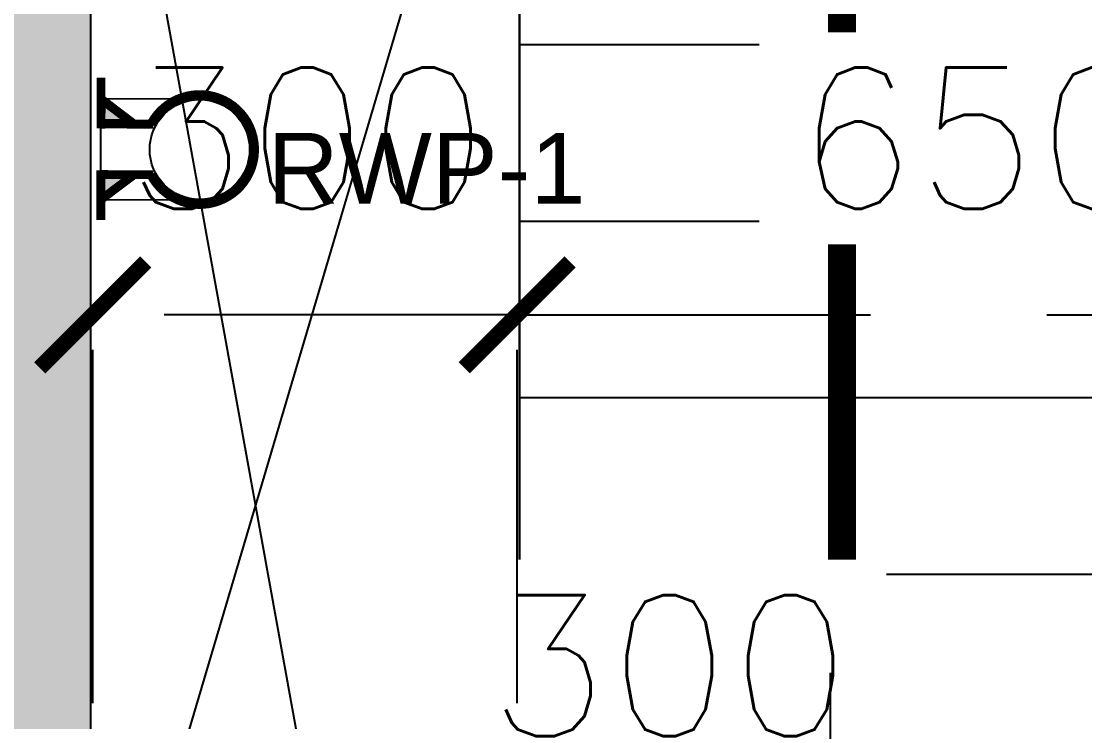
# Model space of a CAD drawing. Header units: millimetres. Extents: x 1135099 to 1230264, y -5736945 to -5695799.
# Drawn here: x 1185131 to 1185884, y -5718343 to -5717847 of the extents above; entities that cross this region are included whole.
import ezdxf

# ---------------------------------------------------------------- set-up
doc = ezdxf.new("R2010")
doc.units = ezdxf.units.MM
doc.header["$LTSCALE"] = 1000
doc.header["$MEASUREMENT"] = 0
for name, pattern in [('3BHK-A$0$PHANTOM2', [1.25, 0.625, -0.125, 0.125, -0.125, 0.125, -0.125]), ('AUDIT_D_120904163729-0', [0]), ('T8(T9 IS SIMILAR) - DIMENSION & TEXTING$0$HIDDEN', [0.375, 0.25, -0.125]), ('T8(T9 IS SIMILAR) - DIMENSION & TEXTING$0$T8 - TYPICAL FLOOR CORE$0$( Hidden )', [0.375, 0.25, -0.125]), ('T8(T9 IS SIMILAR) - DIMENSION & TEXTING$1$AUDIT_D_120904163729-0', [0]), ('T8(T9 IS SIMILAR)$0$$0$HIDDEN', [0.375, 0.25, -0.125])]:
    doc.linetypes.add(name, pattern=pattern)
doc.layers.get('0').update_dxf_attribs({"linetype": 'AUDIT_D_120904163729-0'})
doc.layers.add('3BHK-A$0$A-AC DRAIN PIPE', color=94, linetype='Continuous', lineweight=18)
doc.layers.add('T8(T9 IS SIMILAR)$0$D&W', color=8, linetype='Continuous', lineweight=25)
for name, color, linetype in [('3BHK-A$0$CUT-OUT', 49, 'Continuous'), ('3BHK-A$0$ELE 1', 1, 'Continuous'), ('T8(T9 IS SIMILAR) - DIMENSION & TEXTING$0$A-DIMENSIONS', 2, 'T8(T9 IS SIMILAR) - DIMENSION & TEXTING$0$HIDDEN'), ('T8(T9 IS SIMILAR) - DIMENSION & TEXTING$0$A-PLUMBING', 7, 'T8(T9 IS SIMILAR) - DIMENSION & TEXTING$1$AUDIT_D_120904163729-0'), ('T8(T9 IS SIMILAR) - DIMENSION & TEXTING$0$RAILING', 35, 'Continuous'), ('T8(T9 IS SIMILAR) - DIMENSION & TEXTING$0$U-TI-EXT-PIPE', 7, 'Continuous'), ('T8(T9 IS SIMILAR) - DIMENSION & TEXTING$0$U-TI-EXT-SUP', 7, 'Continuous'), ('T8(T9 IS SIMILAR) - DIMENSION & TEXTING$0$U-TI-TEXT', 7, 'Continuous'), ('T8(T9 IS SIMILAR)$0$S-BEAM', 20, 'T8(T9 IS SIMILAR)$0$$0$HIDDEN'), ('T8_REFUGE COLUMNS$1$A-RCC COLS', 3, 'Continuous'), ('T8_TYPICAL COLUMNS$0$A-RCC COLS', 3, 'Continuous')]:
    doc.layers.add(name, color=color, linetype=linetype)
doc.layers.add('T8_REFUGE COLUMNS$1$COL-HATCH', color=7, linetype='Continuous', lineweight=25, true_color=0xa3a3a3)
doc.styles.add('T8(T9 IS SIMILAR) - DIMENSION & TEXTING$0$arial', font='sanss___.ttf')
doc.styles.add('T8(T9 IS SIMILAR) - DIMENSION & TEXTING$0$Romans 1', font='romans.shx', dxfattribs={"height": 100})
doc.dimstyles.new('T8(T9 IS SIMILAR) - DIMENSION & TEXTING$0$ALPINE S', dxfattribs={"dimscale": 0, "dimtxt": 100, "dimasz": 75, "dimexe": 0, "dimexo": 0, "dimgap": 75, "dimtad": 1, "dimdec": 0, "dimzin": 0, "dimdsep": 46, "dimtxsty": 'T8(T9 IS SIMILAR) - DIMENSION & TEXTING$0$Romans 1', "dimblk": 'T8(T9 IS SIMILAR) - DIMENSION & TEXTING$0$_ArchTick', "dimcen": 0.09, "dimclrd": 256, "dimclre": 256, "dimclrt": 7, "dimadec": 0, "dimazin": 0, "dimtfac": 1, "dimtdec": 0, "dimtofl": 0, "dimtmove": 1, "dimatfit": 0, "dimldrblk": 'T8(T9 IS SIMILAR) - DIMENSION & TEXTING$0$_Open90', "dimfxl": 1, "dimtolj": 1, "dimtzin": 0, "dimarcsym": 0})

# ---------------------------------------------------------------- blocks, each defined once
blk = doc.blocks.new('T8(T9 IS SIMILAR) - DIMENSION & TEXTING$0$_ArchTick')
at = {"color": 0, "linetype": 'ByBlock', "const_width": 0.15}
blk.add_lwpolyline([(-0.5, -0.5), (0.5, 0.5)], dxfattribs=at)
blk = doc.blocks.new('*D380')
at = {"layer": 'T8(T9 IS SIMILAR) - DIMENSION & TEXTING$0$A-DIMENSIONS', "linetype": 'T8(T9 IS SIMILAR) - DIMENSION & TEXTING$0$HIDDEN', "lineweight": -2, "transparency": 16777216}
for p, q in [((1185182.07, -5718329.98), (1185182.07, -5718055.18)), ((1185482.51, -5718329.98), (1185482.51, -5718055.18))]:
    blk.add_line(p, q, dxfattribs=at)
at = {"layer": 'T8(T9 IS SIMILAR) - DIMENSION & TEXTING$0$A-DIMENSIONS', "lineweight": -2, "transparency": 16777216}
blk.add_line((1185482.51, -5718055.18), (1185182.07, -5718055.18), dxfattribs=at)
at = {"layer": 'T8(T9 IS SIMILAR) - DIMENSION & TEXTING$0$A-DIMENSIONS', "linetype": 'ByBlock', "lineweight": -2, "transparency": 16777216, "xscale": 75, "yscale": 75, "zscale": 75, "rotation": 180}
blk.add_blockref('T8(T9 IS SIMILAR) - DIMENSION & TEXTING$0$_ArchTick', (1185182.07, -5718055.18), dxfattribs=at)
at = {"layer": 'T8(T9 IS SIMILAR) - DIMENSION & TEXTING$0$A-DIMENSIONS', "linetype": 'ByBlock', "lineweight": -2, "transparency": 16777216, "xscale": 75, "yscale": 75, "zscale": 75}
blk.add_blockref('T8(T9 IS SIMILAR) - DIMENSION & TEXTING$0$_ArchTick', (1185482.51, -5718055.18), dxfattribs=at)
at = {"layer": 'T8(T9 IS SIMILAR) - DIMENSION & TEXTING$0$A-DIMENSIONS', "color": 7, "linetype": 'ByBlock', "transparency": 16777216, "insert": (1185333.79, -5717930.18), "char_height": 100, "attachment_point": 5, "style": 'T8(T9 IS SIMILAR) - DIMENSION & TEXTING$0$Romans 1'}
blk.add_mtext('\\A1;300', dxfattribs=at)
blk = doc.blocks.new('T8(T9 IS SIMILAR) - DIMENSION & TEXTING$0$_Open90')
at = {"color": 0, "linetype": 'ByBlock', "lineweight": -2}
for p, q in [((-0.5, 0.5), (0, 0)), ((0, 0), (-1, 0)), ((0, 0), (-0.5, -0.5))]:
    blk.add_line(p, q, dxfattribs=at)
blk = doc.blocks.new('*D381')
at = {"layer": 'T8(T9 IS SIMILAR) - DIMENSION & TEXTING$0$A-DIMENSIONS', "linetype": 'T8(T9 IS SIMILAR) - DIMENSION & TEXTING$0$HIDDEN', "lineweight": -2, "transparency": 16777216}
for p, q in [((1185795.9, -5717558.66), (1185703.96, -5717558.66)), ((1185810.89, -5719533.69), (1185703.96, -5719533.69))]:
    blk.add_line(p, q, dxfattribs=at)
at = {"layer": 'T8(T9 IS SIMILAR) - DIMENSION & TEXTING$0$A-DIMENSIONS', "lineweight": -2, "transparency": 16777216}
blk.add_line((1185703.96, -5717558.66), (1185703.96, -5719533.69), dxfattribs=at)
at = {"layer": 'T8(T9 IS SIMILAR) - DIMENSION & TEXTING$0$A-DIMENSIONS', "linetype": 'ByBlock', "lineweight": -2, "transparency": 16777216, "xscale": 75, "yscale": 75, "zscale": 75}
for p, rotation in [((1185703.96, -5717558.66), 90), ((1185703.96, -5719533.69), 270)]:
    blk.add_blockref('T8(T9 IS SIMILAR) - DIMENSION & TEXTING$0$_ArchTick', p, dxfattribs=dict(at, rotation=rotation))
at = {"layer": 'T8(T9 IS SIMILAR) - DIMENSION & TEXTING$0$A-DIMENSIONS', "color": 7, "linetype": 'ByBlock', "transparency": 16777216, "insert": (1185578.96, -5718546.18), "char_height": 100, "attachment_point": 5, "rotation": 90, "style": 'T8(T9 IS SIMILAR) - DIMENSION & TEXTING$0$Romans 1'}
blk.add_mtext('\\A1;1975', dxfattribs=at)
blk = doc.blocks.new('*U192')
at = {"layer": 'T8(T9 IS SIMILAR) - DIMENSION & TEXTING$0$RAILING', "color": 8, "linetype": 'Continuous'}
for points in [[(0.675, 0.4), (0.857, 0.882), (0.311, 0.159)], [(0.675, 0.4), (0.857, 0.159), (0.857, 0.882)], [(0.675, 0.4), (0.311, 0.159), (0.857, 0.159)]]:
    blk.add_solid(points, dxfattribs=at)
blk = doc.blocks.new('*U193')
at = {"layer": 'T8(T9 IS SIMILAR) - DIMENSION & TEXTING$0$RAILING', "color": 8, "linetype": 'Continuous', "extrusion": (0, 0, -1)}
for points in [[(-3.339, 0.4), (-3.157, 0.882), (-3.703, 0.159)], [(-3.339, 0.4), (-3.157, 0.159), (-3.157, 0.882)], [(-3.339, 0.4), (-3.703, 0.159), (-3.157, 0.159)]]:
    blk.add_solid(points, dxfattribs=at)
blk = doc.blocks.new('T8(T9 IS SIMILAR) - DIMENSION & TEXTING$0$SUP')
at = {"layer": 'T8(T9 IS SIMILAR) - DIMENSION & TEXTING$0$U-TI-EXT-SUP', "color": 1, "ltscale": 5}
for p, q in [((13177.168, -14122.156), (13177.168, -14125.488)), ((13180.612, -14122.156), (13180.612, -14125.488))]:
    blk.add_line(p, q, dxfattribs=at)
at = {"layer": 'T8(T9 IS SIMILAR) - DIMENSION & TEXTING$0$U-TI-EXT-SUP', "color": 8}
for p, q in [((13177.43, -14125.363), (13177.904, -14124.736)), ((13177.9, -14124.729), (13177.9, -14125.363)), ((13177.9, -14125.363), (13177.43, -14125.363))]:
    blk.add_line(p, q, dxfattribs=at)
at = {"layer": 'T8(T9 IS SIMILAR) - DIMENSION & TEXTING$0$U-TI-EXT-SUP', "color": 7}
blk.add_line((13179.751, -14125.488), (13178.029, -14125.488), dxfattribs=at)
at = {"layer": 'T8(T9 IS SIMILAR) - DIMENSION & TEXTING$0$U-TI-EXT-SUP', "color": 7, "const_width": 0.3}
blk.add_lwpolyline([(13178.031, -14123.789, -4.115665), (13179.751, -14123.789, 0)], format="xyb", dxfattribs=at)
for points in [[(13178.029, -14125.488), (13178.029, -14123.703)], [(13179.751, -14123.703), (13179.751, -14125.488)], [(13178.033, -14124.35), (13177.162, -14125.5)], [(13179.747, -14124.35), (13180.618, -14125.5)], [(13176.451, -14125.488), (13178.181, -14125.488)], [(13179.602, -14125.488), (13181.305, -14125.488)]]:
    blk.add_lwpolyline(points, dxfattribs=at)
at = {"layer": 'T8(T9 IS SIMILAR) - DIMENSION & TEXTING$0$U-TI-EXT-SUP', "color": 1}
blk.add_circle((13178.891, -14122.123), 1.703, dxfattribs=at)
at = {"layer": 'T8(T9 IS SIMILAR) - DIMENSION & TEXTING$0$U-TI-EXT-SUP', "color": 7}
blk.add_ellipse((13178.889, -14122.156), major_axis=(-1.348, 1.348), ratio=1, start_param=2.825571, end_param=8.127392, dxfattribs=at)
at = {"layer": 'T8(T9 IS SIMILAR) - DIMENSION & TEXTING$0$U-TI-EXT-SUP', "color": 8, "linetype": 'Continuous', "xscale": 0.8610379049555374, "yscale": 0.8610379049555374, "zscale": 0.8610379049555374}
for name in ['*U192', '*U193']:
    blk.add_blockref(name, (13177.162, -14125.5), dxfattribs=at)
blk = doc.blocks.new('*D204')
at = {"layer": 'T8(T9 IS SIMILAR) - DIMENSION & TEXTING$0$U-TI-TEXT', "lineweight": -2, "transparency": 16777216}
for p, q in [((-22114.41, -4717.01), (-22065.66, -4554.51)), ((-22065.66, -4554.51), (-21658.52, -4554.51)), ((-22264.41, -4717.01), (-22339.41, -4717.01)), ((-22264.41, -4717.01), (-21964.41, -4717.01)), ((-21964.41, -4717.01), (-21889.41, -4717.01))]:
    blk.add_line(p, q, dxfattribs=at)
at = {"layer": 'T8(T9 IS SIMILAR) - DIMENSION & TEXTING$0$U-TI-TEXT', "linetype": 'T8(T9 IS SIMILAR) - DIMENSION & TEXTING$0$T8 - TYPICAL FLOOR CORE$0$( Hidden )', "lineweight": -2, "transparency": 16777216}
for p, q in [((-22264.41, -4719.01), (-22264.41, -4717.01)), ((-21964.41, -4719.01), (-21964.41, -4717.01))]:
    blk.add_line(p, q, dxfattribs=at)
at = {"layer": 'T8(T9 IS SIMILAR) - DIMENSION & TEXTING$0$U-TI-TEXT', "linetype": 'ByBlock', "lineweight": -2, "transparency": 16777216, "xscale": 75, "yscale": 75, "zscale": 75}
blk.add_blockref('T8(T9 IS SIMILAR) - DIMENSION & TEXTING$0$_ArchTick', (-22264.41, -4717.01), dxfattribs=at)
at = {"layer": 'T8(T9 IS SIMILAR) - DIMENSION & TEXTING$0$U-TI-TEXT', "linetype": 'ByBlock', "lineweight": -2, "transparency": 16777216, "xscale": 75, "yscale": 75, "zscale": 75, "rotation": 180}
blk.add_blockref('T8(T9 IS SIMILAR) - DIMENSION & TEXTING$0$_ArchTick', (-21964.41, -4717.01), dxfattribs=at)
at = {"layer": 'T8(T9 IS SIMILAR) - DIMENSION & TEXTING$0$U-TI-TEXT', "color": 7, "linetype": 'ByBlock', "transparency": 16777216, "insert": (-21862.09, -4429.51), "char_height": 100, "attachment_point": 5, "style": 'T8(T9 IS SIMILAR) - DIMENSION & TEXTING$0$Romans 1', "bg_fill": 3, "box_fill_scale": 1.25, "bg_fill_color": 256, "bg_fill_true_color": 13158600, "bg_fill_transparency": 0}
blk.add_mtext('\\A1;300', dxfattribs=at)
blk = doc.blocks.new('*D329')
at = {"layer": 'T8(T9 IS SIMILAR) - DIMENSION & TEXTING$0$A-DIMENSIONS', "linetype": 'T8(T9 IS SIMILAR) - DIMENSION & TEXTING$0$HIDDEN', "lineweight": -2, "transparency": 16777216}
for p, q in [((1185482.51, -5718329.98), (1185482.51, -5718055.18)), ((1186132.61, -5718329.98), (1186132.61, -5718055.18))]:
    blk.add_line(p, q, dxfattribs=at)
at = {"layer": 'T8(T9 IS SIMILAR) - DIMENSION & TEXTING$0$A-DIMENSIONS', "lineweight": -2, "transparency": 16777216}
blk.add_line((1185482.51, -5718055.18), (1186132.61, -5718055.18), dxfattribs=at)
at = {"layer": 'T8(T9 IS SIMILAR) - DIMENSION & TEXTING$0$A-DIMENSIONS', "linetype": 'ByBlock', "lineweight": -2, "transparency": 16777216, "xscale": 75, "yscale": 75, "zscale": 75, "rotation": 180}
blk.add_blockref('T8(T9 IS SIMILAR) - DIMENSION & TEXTING$0$_ArchTick', (1185482.51, -5718055.18), dxfattribs=at)
at = {"layer": 'T8(T9 IS SIMILAR) - DIMENSION & TEXTING$0$A-DIMENSIONS', "linetype": 'ByBlock', "lineweight": -2, "transparency": 16777216, "xscale": 75, "yscale": 75, "zscale": 75}
blk.add_blockref('T8(T9 IS SIMILAR) - DIMENSION & TEXTING$0$_ArchTick', (1186132.61, -5718055.18), dxfattribs=at)
at = {"layer": 'T8(T9 IS SIMILAR) - DIMENSION & TEXTING$0$A-DIMENSIONS', "color": 7, "linetype": 'ByBlock', "transparency": 16777216, "insert": (1185807.56, -5717930.18), "char_height": 100, "attachment_point": 5, "style": 'T8(T9 IS SIMILAR) - DIMENSION & TEXTING$0$Romans 1', "bg_fill": 3, "box_fill_scale": 1.25, "bg_fill_color": 256, "bg_fill_true_color": 13158600, "bg_fill_transparency": 0}
blk.add_mtext('\\A1;650', dxfattribs=at)
blk = doc.blocks.new('T8_REFUGE COLUMNS')
at = {"layer": 'T8_REFUGE COLUMNS$1$COL-HATCH', "linetype": 'ByBlock'}
h = blk.add_hatch(color=256, dxfattribs=at)
h.dxf.hatch_style = 1
h.paths.add_polyline_path([(1184832.07, -5718799.86), (1185182.07, -5718799.86), (1185182.07, -5709299.86), (1184832.07, -5709299.86)])
at = {"layer": 'T8_REFUGE COLUMNS$1$A-RCC COLS', "linetype": 'ByBlock'}
blk.add_lwpolyline([(1184832.07, -5718799.86), (1185182.07, -5718799.86), (1185182.07, -5709299.86), (1184832.07, -5709299.86)], close=True, dxfattribs=at)
blk = doc.blocks.new('T8_TYPICAL COLUMNS')
at = {"layer": 'T8_TYPICAL COLUMNS$0$A-RCC COLS', "linetype": 'ByBlock'}
blk.add_blockref('T8_REFUGE COLUMNS', (0, 0), dxfattribs=at)
blk = doc.blocks.new('3BHK-A')
at = {"layer": '3BHK-A$0$CUT-OUT'}
h = blk.add_hatch(dxfattribs=at)
h.set_pattern_fill('ANSI31', color=256, scale=1000, angle=135)
h.set_pattern_definition([(180, (23757.98, 261.17), (-2e-14, -125), [])])
h.paths.add_polyline_path([(1186472.31, -5719523.46), (1184992.74, -5719523.46), (1184992.71, -5719223.46), (1185485.49, -5719223.46), (1185485.52, -5717558.46), (1186132.61, -5717558.46), (1186132.61, -5719223.46), (1186472.63, -5719223.46)])
at = {"layer": '3BHK-A$0$A-AC DRAIN PIPE', "linetype": '3BHK-A$0$PHANTOM2', "ltscale": 0.1, "const_width": 20, "elevation": 0.34}
blk.add_lwpolyline([(1185713.76, -5718491), (1185713.76, -5717828.25), (1186632.63, -5717828.25)], dxfattribs=at)
at = {"layer": '3BHK-A$0$CUT-OUT'}
for p, q in [((1185182.35, -5717548.4, -0.02), (1185485.46, -5719223.46, 0.62)), ((1185485.46, -5717558.46, -0.02), (1184992.74, -5719223.46, 0.62))]:
    blk.add_line(p, q, dxfattribs=at)
at = {"layer": '3BHK-A$0$CUT-OUT', "elevation": 0.36}
blk.add_lwpolyline([(1186472.31, -5719523.46), (1184992.74, -5719523.46), (1184992.71, -5719223.46), (1185485.49, -5719223.46), (1185485.52, -5717558.46), (1186132.61, -5717558.46), (1186132.61, -5719223.46), (1186472.63, -5719223.46)], close=True, dxfattribs=at)
at = {"layer": '3BHK-A$0$ELE 1', "linetype": 'ByBlock'}
blk.add_line((1185485.46, -5717558.46, 0.36), (1185485.46, -5719223.46, 0.62), dxfattribs=at)
blk = doc.blocks.new('T8(T9 IS SIMILAR)')
at = {"layer": 'T8(T9 IS SIMILAR)$0$S-BEAM', "elevation": -0.47}
blk.add_lwpolyline([(1185485.48, -5719483.57), (1186173.86, -5719483.55), (1186173.8, -5717559.29), (1185485.42, -5717559.31)], close=True, dxfattribs=at)
at = {"layer": 'T8(T9 IS SIMILAR)$0$D&W', "linetype": 'ByBlock'}
for name in ['T8_TYPICAL COLUMNS', '3BHK-A']:
    blk.add_blockref(name, (0, 0), dxfattribs=at)
blk = doc.blocks.new('T8(T9 IS SIMILAR) - DIMENSION & TEXTING$0$A$C77D62699')
at = {"layer": 'T8(T9 IS SIMILAR) - DIMENSION & TEXTING$0$U-TI-EXT-PIPE', "xscale": 20.76416868124874, "yscale": 20.76416868124874, "zscale": 20.76416868124874, "rotation": 269.8759628678239}
blk.add_blockref('T8(T9 IS SIMILAR) - DIMENSION & TEXTING$0$SUP', (271631.33, 268949.15, 0.07), dxfattribs=at)
at = {"layer": 'T8(T9 IS SIMILAR) - DIMENSION & TEXTING$0$U-TI-TEXT', "style": 'T8(T9 IS SIMILAR) - DIMENSION & TEXTING$0$arial'}
blk.add_text('RWP-1', height=50, dxfattribs=at).set_placement((-22146.51, -4102.35, 0.07))
at = {"layer": 'T8(T9 IS SIMILAR) - DIMENSION & TEXTING$0$U-TI-TEXT', "linetype": 'ByBlock'}
dim = blk.add_linear_dim(base=(-21964.41, -4717.01), p1=(-22264.41, -4925.25, 0.07), p2=(-21964.41, -4925.25), dimstyle='T8(T9 IS SIMILAR) - DIMENSION & TEXTING$0$ALPINE S', override={"dimscale": 1, "dimfxl": 2, "dimfxlon": 1, "dimtfill": 1, "dimarcsym": 1}, dxfattribs=at)
dim.commit()
dim.dimension.update_dxf_attribs({"geometry": '*D204', "text_midpoint": (-21990.66, -4429.51)})
blk = doc.blocks.new('T8(T9 IS SIMILAR) - DIMENSION & TEXTING')
at = {"layer": 'T8(T9 IS SIMILAR) - DIMENSION & TEXTING$0$A-PLUMBING', "linetype": 'ByBlock'}
blk.add_blockref('T8(T9 IS SIMILAR) - DIMENSION & TEXTING$0$A$C77D62699', (1207452.26, -5713874.03), dxfattribs=at)
at = {"layer": 'T8(T9 IS SIMILAR) - DIMENSION & TEXTING$0$A-DIMENSIONS', "linetype": 'ByBlock'}
dim = blk.add_linear_dim(base=(1185703.96, -5719533.69, 0.49), p1=(1185795.9, -5717558.66, 0.49), p2=(1185810.89, -5719533.69, 0.49), angle=270, dimstyle='T8(T9 IS SIMILAR) - DIMENSION & TEXTING$0$ALPINE S', override={"dimscale": 1, "dimfxl": 5, "dimarcsym": 1}, dxfattribs=at)
dim.commit()
dim.dimension.update_dxf_attribs({"geometry": '*D381', "text_midpoint": (1185578.96, -5718546.18, 0.49)})
dim = blk.add_linear_dim(base=(1185182.07, -5718055.18, 0.49), p1=(1185482.51, -5718329.98, 0.36), p2=(1185182.07, -5718329.98), angle=180, dimstyle='T8(T9 IS SIMILAR) - DIMENSION & TEXTING$0$ALPINE S', override={"dimscale": 1, "dimfxl": 5, "dimarcsym": 1}, dxfattribs=at)
dim.commit()
dim.dimension.update_dxf_attribs({"geometry": '*D380', "text_midpoint": (1185333.79, -5718055.18, 0.49), "dimtype": 128})
dim = blk.add_linear_dim(base=(1186132.61, -5718055.18), p1=(1185482.51, -5718329.98, 0.36), p2=(1186132.61, -5718329.98, -0.02), dimstyle='T8(T9 IS SIMILAR) - DIMENSION & TEXTING$0$ALPINE S', override={"dimscale": 1, "dimfxl": 5, "dimtfill": 1, "dimarcsym": 1}, dxfattribs=at)
dim.commit()
dim.dimension.update_dxf_attribs({"geometry": '*D329', "text_midpoint": (1185807.56, -5717930.18)})

msp = doc.modelspace()

# ---------------------------------------------------------------- block references
at = {"linetype": 'ByBlock'}
msp.add_blockref('T8(T9 IS SIMILAR)', (-1.37, 0.21, -0.64), dxfattribs=at)

# ---------------------------------------------------------------- next in the draw order: block references
msp.add_blockref('T8(T9 IS SIMILAR) - DIMENSION & TEXTING', (0, 0), dxfattribs=at)

doc.saveas('drawing.dxf')
